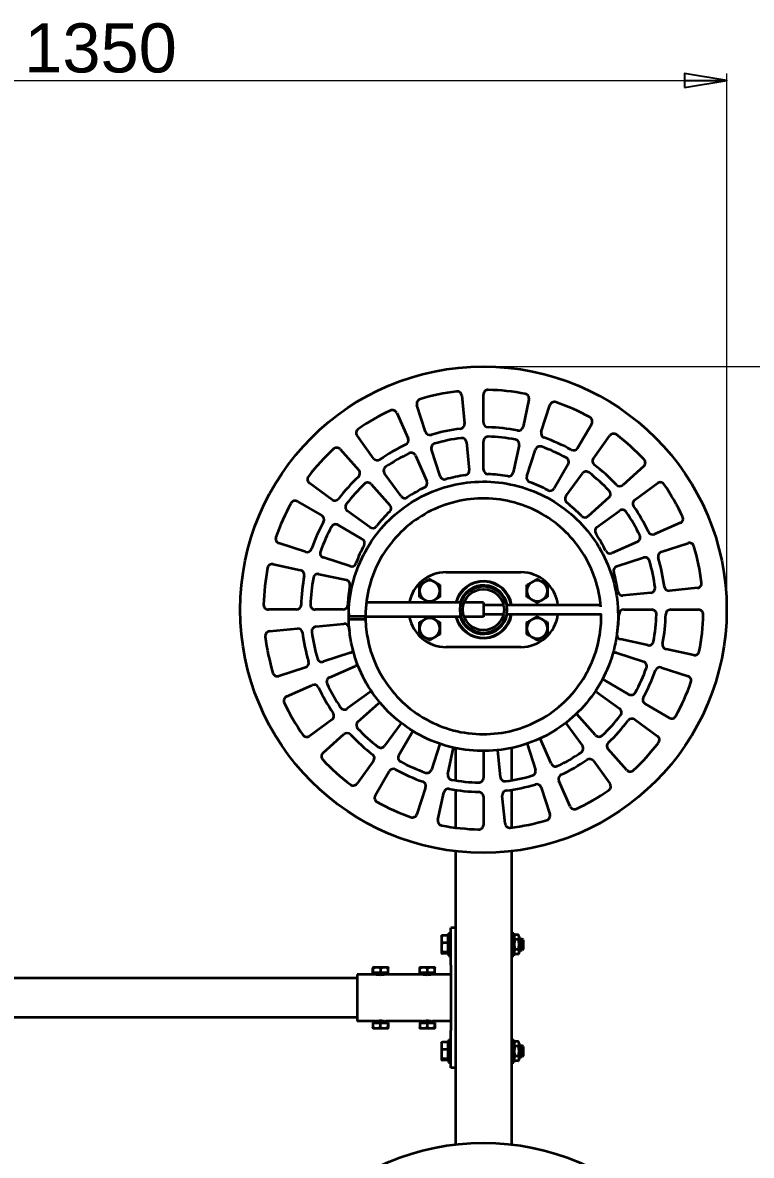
# Model space of a CAD drawing. Header units: millimetres. Extents: x 150 to 6235, y 143 to 4395.
# Drawn here: x 929 to 1708, y 1233 to 2444 of the extents above; entities that cross this region are included whole.
import ezdxf

# ---------------------------------------------------------------- set-up
doc = ezdxf.new("R2010")
doc.units = ezdxf.units.MM
doc.header["$LTSCALE"] = 15
doc.layers.add('AM_0', color=7, linetype='Continuous', lineweight=35)
doc.layers.add('AM_4', color=3, linetype='Continuous', lineweight=25, true_color=0x00ff00)
doc.layers.add('AM_5', color=3, linetype='Continuous', lineweight=25, true_color=0x00ff00)
doc.styles.add('WEC-3_5', font='arial.ttf')
doc.dimstyles.new('WEC_BEM', dxfattribs={"dimscale": 15, "dimtxt": 3.5, "dimasz": 3, "dimexe": 0.5, "dimexo": 0, "dimgap": 0.5, "dimtad": 1, "dimrnd": 1e-08, "dimtxsty": 'WEC-3_5', "dimblk": 'Filled-1', "dimcen": 0.09, "dimdle": 12, "dimclrd": 256, "dimclre": 256, "dimclrt": 7, "dimadec": 1, "dimazin": 2, "dimtfac": 0.571429, "dimtdec": 3, "dimtmove": 0, "dimatfit": 3, "dimldrblk": 'Filled-1', "dimfxl": 1, "dimtolj": 1, "dimlwd": 15, "dimlwe": 15, "dimarcsym": 0})

# ---------------------------------------------------------------- blocks, each defined once
blk = doc.blocks.new('Filled-1')
at = {"color": 0}
for p, q in [((0, 0), (-1, 0.167)), ((-1, 0.167), (-1, -0.167)), ((-1, 0), (0, 0)), ((-1, -0.167), (0, 0))]:
    blk.add_line(p, q, dxfattribs=at)
at = {"color": 0, "flags": 128}
blk.add_lwpolyline([(-1, -0.167), (0, 0), (-1, 0.167), (-1, -0.167)], dxfattribs=at)
at = {"color": 0}
blk.add_solid([(-1, -0.167), (0, 0), (-1, 0.167), (-1, -0.167)], dxfattribs=at)
blk = doc.blocks.new('*D22')
at = {"layer": 'AM_5', "linetype": 'Continuous', "lineweight": 15, "transparency": 16777216}
for p, q in [((331.6, 1816.6), (331.6, 2389.7)), ((1681.6, 1816.6), (1681.6, 2389.7)), ((376.6, 2382.2), (1636.6, 2382.2))]:
    blk.add_line(p, q, dxfattribs=at)
at = {"layer": 'Defpoints', "color": 0, "linetype": 'Continuous', "transparency": 16777216}
for p in [(1681.6, 2382.2), (331.6, 1816.6), (1681.6, 1816.6)]:
    blk.add_point(p, dxfattribs=at)
at = {"layer": 'AM_5', "linetype": 'Continuous', "lineweight": 15, "transparency": 16777216, "xscale": 45, "yscale": 45, "zscale": 45, "rotation": 180}
blk.add_blockref('Filled-1', (331.6, 2382.2), dxfattribs=at)
at = {"layer": 'AM_5', "linetype": 'Continuous', "lineweight": 15, "transparency": 16777216, "xscale": 45, "yscale": 45, "zscale": 45}
blk.add_blockref('Filled-1', (1681.6, 2382.2), dxfattribs=at)
at = {"layer": 'AM_5', "color": 7, "linetype": 'Continuous', "lineweight": 18, "transparency": 16777216, "insert": (930.7, 2443.4), "char_height": 52.5, "attachment_point": 1, "style": 'WEC-3_5'}
blk.add_mtext('\\A1;1350', dxfattribs=at)
blk = doc.blocks.new('*D23')
at = {"layer": 'AM_5', "linetype": 'Continuous', "lineweight": 15, "transparency": 16777216}
for p, q in [((1421.6, 2076.6), (2115.3, 2076.6)), ((2107.8, 2031.6), (2107.8, 771.6)), ((1421.6, 726.6), (2115.3, 726.6))]:
    blk.add_line(p, q, dxfattribs=at)
at = {"layer": 'Defpoints', "color": 0, "linetype": 'Continuous', "transparency": 16777216}
for p in [(1421.6, 2076.6), (1421.6, 726.6), (2107.8, 726.6)]:
    blk.add_point(p, dxfattribs=at)
at = {"layer": 'AM_5', "linetype": 'Continuous', "lineweight": 15, "transparency": 16777216, "xscale": 45, "yscale": 45, "zscale": 45}
for p, rotation in [((2107.8, 2076.6), 90), ((2107.8, 726.6), 270)]:
    blk.add_blockref('Filled-1', p, dxfattribs=dict(at, rotation=rotation))
at = {"layer": 'AM_5', "color": 7, "linetype": 'Continuous', "lineweight": 18, "transparency": 16777216, "insert": (2046.7, 1325.8), "char_height": 52.5, "attachment_point": 1, "rotation": 90, "style": 'WEC-3_5'}
blk.add_mtext('\\A1;1350', dxfattribs=at)

msp = doc.modelspace()

# ---------------------------------------------------------------- linework, layer by layer
at = {"layer": 'AM_0'}
for p, q in [((1421.565, 2016.559), (1421.565, 2046.567)), ((1359.781, 2006.774), (1350.508, 2035.313)), ((1398.383, 2045.396), (1401.408, 2015.541)), ((1470.212, 2041.363), (1463.864, 2012.034)), ((1483.35, 2006.774), (1492.623, 2035.313)), ((1328.822, 2027.035), (1340.925, 1999.576)), ((1537.28, 2015.33), (1522.179, 1989.399)), ((1304.045, 1978.375), (1286.407, 2002.652)), ((1539.086, 1978.375), (1556.724, 2002.652)), ((1268.34, 1988.077), (1288.336, 1965.702)), ((1375.239, 1959.201), (1365.964, 1987.746)), ((1403.425, 1995.636), (1406.451, 1965.775)), ((1421.565, 1966.538), (1421.565, 1996.552)), ((1459.631, 1992.48), (1453.282, 1963.145)), ((1467.892, 1959.201), (1477.167, 1987.746)), ((1348.995, 1981.268), (1361.1, 1953.804)), ((1333.447, 1937.907), (1315.805, 1962.189)), ((1512.111, 1972.11), (1497.008, 1946.173)), ((1509.684, 1937.907), (1527.326, 1962.189)), ((1593.021, 1969.847), (1570.646, 1949.851)), ((1259.813, 1934.142), (1235.536, 1951.78)), ((1301.668, 1950.784), (1321.668, 1928.405)), ((1583.318, 1934.142), (1607.595, 1951.78)), ((1222.857, 1932.337), (1248.789, 1917.236)), ((1555.728, 1936.519), (1533.349, 1916.519)), ((1300.28, 1904.741), (1275.999, 1922.382)), ((1542.851, 1904.741), (1567.132, 1922.382)), ((1266.078, 1907.168), (1292.014, 1892.064)), ((1631.979, 1909.365), (1604.52, 1897.262)), ((1586.212, 1889.192), (1558.748, 1877.087)), ((1231.414, 1878.406), (1202.874, 1887.679)), ((1611.717, 1878.406), (1640.257, 1887.679)), ((1196.825, 1865.269), (1226.154, 1858.92)), ((1278.986, 1862.949), (1250.441, 1872.223)), ((1564.145, 1862.949), (1592.69, 1872.223)), ((1245.708, 1854.688), (1275.042, 1848.338)), ((1381.565, 1856.622), (1461.565, 1856.622)), ((1600.579, 1834.762), (1570.718, 1831.736)), ((1650.34, 1839.804), (1620.484, 1836.779)), ((1221.628, 1816.622), (1191.62, 1816.622)), ((1271.649, 1816.622), (1241.635, 1816.622)), ((1397.789, 1824.346), (1296.386, 1824.346)), ((1421.565, 1824.346), (1400.966, 1824.346)), ((1421.565, 1824.346), (1421.565, 1821.622)), ((1421.565, 1821.622), (1421.565, 1811.622)), ((1421.565, 1821.622), (1442.99, 1821.622)), ((1446.06, 1821.622), (1546.925, 1821.622)), ((1571.482, 1816.622), (1601.496, 1816.622)), ((1621.503, 1816.622), (1651.511, 1816.622)), ((1277.54, 1812.507), (1277.509, 1812.507)), ((1277.509, 1812.507), (1277.509, 1809.507)), ((1277.509, 1809.507), (1295.509, 1809.507)), ((1277.509, 1809.507), (1295.509, 1809.507)), ((1277.509, 1806.507), (1277.509, 1809.507)), ((1277.509, 1806.507), (1295.509, 1806.507)), ((1295.509, 1806.507), (1295.509, 1809.507)), ((1397.789, 1808.897), (1295.511, 1808.897)), ((1421.565, 1808.897), (1400.966, 1808.897)), ((1421.565, 1811.622), (1421.565, 1808.897)), ((1421.565, 1811.622), (1442.99, 1811.622)), ((1446.06, 1811.622), (1547.659, 1811.622)), ((1192.791, 1793.439), (1222.647, 1796.464)), ((1242.552, 1798.481), (1272.413, 1801.507)), ((1597.423, 1778.556), (1568.089, 1784.906)), ((1278.986, 1770.295), (1250.441, 1761.02)), ((1461.565, 1776.622), (1381.565, 1776.622)), ((1564.145, 1770.295), (1592.69, 1761.02)), ((1646.306, 1767.975), (1616.977, 1774.323)), ((1256.919, 1744.051), (1284.383, 1756.156)), ((1231.414, 1754.838), (1202.874, 1745.565)), ((1611.717, 1754.838), (1640.257, 1745.565)), ((1211.152, 1723.879), (1238.611, 1735.982)), ((1577.053, 1726.076), (1551.117, 1741.18)), ((1300.28, 1728.503), (1275.999, 1710.861)), ((1542.851, 1728.503), (1567.132, 1710.861)), ((1287.403, 1696.724), (1309.782, 1716.724)), ((1620.274, 1700.907), (1594.342, 1716.008)), ((1259.813, 1699.101), (1235.536, 1681.463)), ((1333.447, 1695.337), (1315.805, 1671.055)), ((1509.684, 1695.337), (1527.326, 1671.055)), ((1541.463, 1682.459), (1521.463, 1704.839)), ((1583.318, 1699.101), (1607.595, 1681.463)), ((1250.11, 1663.397), (1272.485, 1683.393)), ((1331.02, 1661.134), (1346.015, 1686.884)), ((1374.976, 1673.233), (1365.964, 1645.498)), ((1468.144, 1673.268), (1477.167, 1645.498)), ((1494.136, 1651.975), (1482.249, 1678.944)), ((1383.5, 1640.764), (1389.629, 1669.081)), ((1391.565, 1668.655), (1391.565, 1634.07)), ((1421.565, 1665.507), (1421.565, 1636.691)), ((1439.706, 1637.608), (1436.796, 1666.321)), ((1451.565, 1668.679), (1451.565, 1634.07)), ((1574.791, 1645.166), (1554.795, 1667.541)), ((1304.045, 1654.869), (1286.407, 1630.592)), ((1539.086, 1654.869), (1556.724, 1630.592)), ((1305.851, 1617.913), (1320.952, 1643.845)), ((1359.781, 1626.47), (1350.508, 1597.93)), ((1391.565, 1623.943), (1391.565, 1583.545)), ((1451.565, 1623.943), (1451.565, 1583.545)), ((1483.35, 1626.47), (1492.623, 1597.93)), ((1514.309, 1606.209), (1502.206, 1633.668)), ((1372.919, 1591.881), (1379.267, 1621.21)), ((1421.565, 1616.684), (1421.565, 1586.676)), ((1444.748, 1587.848), (1441.723, 1617.703)), ((1391.565, 1558.358), (1391.565, 1244.885)), ((1451.565, 1558.358), (1451.565, 1244.885)), ((1376.565, 1467.622), (1376.63, 1467.733)), ((1376.565, 1467.622), (1376.565, 1464.283)), ((1383.465, 1468.322), (1377.369, 1468.322)), ((1383.465, 1468.322), (1383.465, 1460.243)), ((1383.465, 1466.937), (1384.065, 1466.937)), ((1384.065, 1470.622), (1384.065, 1446.622)), ((1384.065, 1470.622), (1386.565, 1470.622)), ((1386.565, 1436.622), (1386.565, 1476.622)), ((1391.565, 1476.622), (1386.565, 1476.622)), ((1451.565, 1470.622), (1454.065, 1470.622)), ((1454.065, 1470.622), (1454.065, 1446.622)), ((1454.065, 1466.922), (1455.273, 1469.014)), ((1458.857, 1469.014), (1455.273, 1469.014)), ((1460.065, 1466.922), (1458.857, 1469.014)), ((1460.065, 1450.322), (1460.065, 1466.922)), ((1376.565, 1464.283), (1376.565, 1455.393)), ((1376.565, 1455.393), (1376.565, 1449.732)), ((1383.465, 1460.243), (1377.369, 1460.243)), ((1383.465, 1460.243), (1383.465, 1450.543)), ((1458.857, 1463.818), (1455.273, 1463.818)), ((1458.857, 1453.426), (1455.273, 1453.426)), ((1460.065, 1464.622), (1462.992, 1464.622)), ((1462.992, 1452.622), (1462.992, 1464.622)), ((1464.065, 1463.548), (1462.992, 1464.622)), ((1464.065, 1453.695), (1462.992, 1452.622)), ((1464.065, 1463.548), (1464.065, 1453.695)), ((1376.565, 1449.732), (1376.565, 1449.622)), ((1376.565, 1449.622), (1376.63, 1449.51)), ((1383.465, 1450.543), (1377.369, 1450.543)), ((1383.465, 1448.921), (1377.369, 1448.921)), ((1383.465, 1450.543), (1383.465, 1448.921)), ((1383.465, 1450.307), (1384.065, 1450.307)), ((1384.065, 1446.622), (1386.565, 1446.622)), ((1451.565, 1446.622), (1454.065, 1446.622)), ((1454.065, 1450.322), (1455.273, 1448.229)), ((1458.857, 1448.229), (1455.273, 1448.229)), ((1460.065, 1450.322), (1458.857, 1448.229)), ((1460.065, 1452.622), (1462.992, 1452.622)), ((1303.411, 1428.222), (1303.411, 1433.307)), ((1303.565, 1434.022), (1303.561, 1434.019)), ((1303.57, 1434.022), (1303.565, 1434.022)), ((1307.807, 1434.022), (1303.57, 1434.022)), ((1303.73, 1428.222), (1303.73, 1433.307)), ((1315.802, 1434.022), (1307.807, 1434.022)), ((1311.884, 1428.222), (1311.884, 1433.307)), ((1319.565, 1434.022), (1315.802, 1434.022)), ((1319.565, 1434.022), (1319.57, 1434.019)), ((1319.72, 1428.222), (1319.72, 1433.307)), ((1353.411, 1428.222), (1353.411, 1433.307)), ((1353.565, 1434.022), (1353.561, 1434.019)), ((1353.57, 1434.022), (1353.565, 1434.022)), ((1357.807, 1434.022), (1353.57, 1434.022)), ((1353.73, 1428.222), (1353.73, 1433.307)), ((1365.802, 1434.022), (1357.807, 1434.022)), ((1361.884, 1428.222), (1361.884, 1433.307)), ((1369.565, 1434.022), (1365.802, 1434.022)), ((1369.565, 1434.022), (1369.57, 1434.019)), ((1369.72, 1428.222), (1369.72, 1433.307)), ((1386.565, 1436.622), (1386.565, 1366.622)), ((1286.565, 1422.622), (726.565, 1422.622)), ((1286.565, 1426.622), (1286.565, 1376.622)), ((1306.065, 1426.622), (1286.565, 1426.622)), ((1303.73, 1428.222), (1303.411, 1428.222)), ((1311.884, 1428.222), (1303.73, 1428.222)), ((1304.25, 1428.222), (1304.25, 1427.622)), ((1304.25, 1427.622), (1318.88, 1427.622)), ((1306.565, 1427.622), (1306.565, 1426.517)), ((1319.72, 1428.222), (1311.884, 1428.222)), ((1316.565, 1427.622), (1316.565, 1426.517)), ((1356.065, 1426.622), (1317.065, 1426.622)), ((1318.88, 1428.222), (1318.88, 1427.622)), ((1353.73, 1428.222), (1353.411, 1428.222)), ((1361.884, 1428.222), (1353.73, 1428.222)), ((1354.25, 1428.222), (1354.25, 1427.622)), ((1354.25, 1427.622), (1368.88, 1427.622)), ((1356.565, 1427.622), (1356.565, 1426.517)), ((1369.72, 1428.222), (1361.884, 1428.222)), ((1366.565, 1427.622), (1366.565, 1426.517)), ((1386.565, 1426.622), (1367.065, 1426.622)), ((1368.88, 1428.222), (1368.88, 1427.622)), ((1286.565, 1380.622), (726.565, 1380.622)), ((1306.065, 1376.622), (1286.565, 1376.622)), ((1303.411, 1375.022), (1311.247, 1375.022)), ((1303.411, 1375.022), (1303.411, 1369.936)), ((1303.565, 1369.222), (1303.561, 1369.224)), ((1303.565, 1369.222), (1307.329, 1369.222)), ((1318.88, 1375.622), (1304.25, 1375.622)), ((1304.25, 1375.022), (1304.25, 1375.622)), ((1306.565, 1375.622), (1306.565, 1376.727)), ((1307.329, 1369.222), (1315.324, 1369.222)), ((1311.247, 1375.022), (1319.401, 1375.022)), ((1311.247, 1375.022), (1311.247, 1369.936)), ((1315.324, 1369.222), (1319.561, 1369.222)), ((1316.565, 1375.622), (1316.565, 1376.727)), ((1356.065, 1376.622), (1317.065, 1376.622)), ((1318.88, 1375.022), (1318.88, 1375.622)), ((1319.401, 1375.022), (1319.72, 1375.022)), ((1319.401, 1375.022), (1319.401, 1369.936)), ((1319.561, 1369.222), (1319.565, 1369.222)), ((1319.565, 1369.222), (1319.57, 1369.224)), ((1319.72, 1375.022), (1319.72, 1369.936)), ((1353.411, 1375.022), (1361.247, 1375.022)), ((1353.411, 1375.022), (1353.411, 1369.936)), ((1353.565, 1369.222), (1353.561, 1369.224)), ((1353.565, 1369.222), (1357.329, 1369.222)), ((1368.88, 1375.622), (1354.25, 1375.622)), ((1354.25, 1375.022), (1354.25, 1375.622)), ((1356.565, 1375.622), (1356.565, 1376.727)), ((1357.329, 1369.222), (1365.324, 1369.222)), ((1361.247, 1375.022), (1369.401, 1375.022)), ((1361.247, 1375.022), (1361.247, 1369.936)), ((1365.324, 1369.222), (1369.561, 1369.222)), ((1366.565, 1375.622), (1366.565, 1376.727)), ((1386.565, 1376.622), (1367.065, 1376.622)), ((1368.88, 1375.022), (1368.88, 1375.622)), ((1369.401, 1375.022), (1369.72, 1375.022)), ((1369.401, 1375.022), (1369.401, 1369.936)), ((1369.561, 1369.222), (1369.565, 1369.222)), ((1369.565, 1369.222), (1369.57, 1369.224)), ((1369.72, 1375.022), (1369.72, 1369.936)), ((1384.065, 1356.622), (1384.065, 1332.622)), ((1384.065, 1356.622), (1386.565, 1356.622)), ((1386.565, 1326.622), (1386.565, 1366.622)), ((1451.565, 1356.622), (1454.065, 1356.622)), ((1454.065, 1356.622), (1454.065, 1332.622)), ((1376.565, 1353.622), (1376.63, 1353.733)), ((1376.565, 1353.622), (1376.565, 1350.283)), ((1376.565, 1350.283), (1376.565, 1341.393)), ((1383.465, 1354.322), (1377.369, 1354.322)), ((1383.465, 1346.243), (1377.369, 1346.243)), ((1383.465, 1354.322), (1383.465, 1346.243)), ((1383.465, 1352.937), (1384.065, 1352.937)), ((1383.465, 1346.243), (1383.465, 1336.543)), ((1454.065, 1352.922), (1455.273, 1355.014)), ((1458.857, 1355.014), (1455.273, 1355.014)), ((1458.857, 1349.818), (1455.273, 1349.818)), ((1460.065, 1352.922), (1458.857, 1355.014)), ((1460.065, 1336.322), (1460.065, 1352.922)), ((1460.065, 1350.622), (1462.992, 1350.622)), ((1462.992, 1338.622), (1462.992, 1350.622)), ((1464.065, 1349.548), (1462.992, 1350.622)), ((1464.065, 1349.548), (1464.065, 1339.695)), ((1376.565, 1341.393), (1376.565, 1335.732)), ((1376.565, 1335.732), (1376.565, 1335.622)), ((1376.565, 1335.622), (1376.63, 1335.51)), ((1383.465, 1336.543), (1377.369, 1336.543)), ((1383.465, 1334.921), (1377.369, 1334.921)), ((1383.465, 1336.543), (1383.465, 1334.921)), ((1383.465, 1336.307), (1384.065, 1336.307)), ((1384.065, 1332.622), (1386.565, 1332.622)), ((1451.565, 1332.622), (1454.065, 1332.622)), ((1454.065, 1336.322), (1455.273, 1334.229)), ((1458.857, 1339.426), (1455.273, 1339.426)), ((1458.857, 1334.229), (1455.273, 1334.229)), ((1460.065, 1336.322), (1458.857, 1334.229)), ((1460.065, 1338.622), (1462.992, 1338.622)), ((1464.065, 1339.695), (1462.992, 1338.622)), ((1391.565, 1326.622), (1386.565, 1326.622))]:
    msp.add_line(p, q, dxfattribs=at)
for centre, radius in [((1421.565, 1816.622), 260), ((1421.565, 1816.622), 25), ((1421.565, 1816.622), 22), ((1421.565, 986.622), 260)]:
    msp.add_circle(centre, radius, dxfattribs=at)
for centre, radius, start, end in [((1421.565, 1816.622), 235, 97.031955, 106.754341), ((1393.408, 2044.892), 5, 5.786297, 97.031955), ((1426.565, 2046.567), 5, 88.754341, 180), ((1421.565, 1816.622), 235, 79.031955, 88.754341), ((1465.326, 2042.42), 5, 347.786297, 79.031955), ((1355.264, 2036.858), 5, 106.754341, 198), ((1497.378, 2033.768), 5, 70.754341, 162), ((1421.565, 1816.622), 235, 61.031955, 70.754341), ((1421.565, 1816.622), 235, 115.031955, 124.754341), ((1324.247, 2025.018), 5, 23.786297, 115.031955), ((1396.434, 2015.036), 5, 277.21884, 5.786297), ((1426.565, 2016.559), 5, 180, 268.567456), ((1421.565, 1816.622), 195, 79.21884, 88.567456), ((1458.977, 2013.092), 5, 259.21884, 347.786297), ((1532.959, 2017.846), 5, 329.786297, 61.031955), ((1290.452, 2005.591), 5, 124.754341, 216), ((1336.35, 1997.559), 5, 295.21884, 23.786297), ((1364.537, 2008.319), 5, 198, 286.567456), ((1421.565, 1816.622), 195, 97.21884, 106.567456), ((1421.565, 1816.622), 185, 97.378051, 106.408246), ((1398.451, 1995.131), 5, 5.786297, 97.378051), ((1426.565, 1996.552), 5, 88.408246, 180), ((1421.565, 1816.622), 185, 79.378051, 88.408246), ((1454.744, 1993.537), 5, 347.786297, 79.378051), ((1488.105, 2005.229), 5, 162, 250.567456), ((1421.565, 1816.622), 195, 61.21884, 70.567456), ((1560.769, 1999.713), 5, 52.754341, 144), ((1421.565, 1816.622), 235, 43.031955, 52.754341), ((1421.565, 1816.622), 235, 133.031955, 142.754341), ((1264.612, 1984.746), 5, 41.786297, 133.031955), ((1421.565, 1816.622), 195, 115.21884, 124.567456), ((1370.719, 1989.291), 5, 106.408246, 198), ((1481.922, 1986.201), 5, 70.408246, 162), ((1421.565, 1816.622), 185, 61.378051, 70.408246), ((1517.859, 1991.915), 5, 241.21884, 329.786297), ((1308.09, 1981.314), 5, 216, 304.567456), ((1421.565, 1816.622), 185, 115.378051, 124.408246), ((1344.419, 1979.252), 5, 23.786297, 115.378051), ((1507.791, 1974.626), 5, 329.786297, 61.378051), ((1543.131, 1975.436), 5, 144, 232.567456), ((1589.689, 1973.575), 5, 311.786297, 43.031955), ((1284.608, 1962.37), 5, 313.21884, 41.786297), ((1319.85, 1965.128), 5, 124.408246, 216), ((1401.477, 1965.27), 5, 277.69651, 5.786297), ((1426.565, 1966.538), 5, 180, 268.089787), ((1448.395, 1964.203), 5, 259.69651, 347.786297), ((1531.371, 1959.25), 5, 52.408246, 144), ((1421.565, 1816.622), 185, 43.378051, 52.408246), ((1421.565, 1816.622), 195, 43.21884, 52.567456), ((1238.474, 1955.825), 5, 142.754341, 234), ((1421.565, 1816.622), 195, 133.21884, 142.567456), ((1421.565, 1816.622), 185, 133.378051, 142.408246), ((1297.94, 1947.453), 5, 41.786297, 133.378051), ((1356.525, 1951.787), 5, 295.69651, 23.786297), ((1379.994, 1960.746), 5, 198, 286.089787), ((1421.565, 1816.622), 145, 97.69651, 106.089787), ((1421.565, 1816.622), 145, 79.69651, 88.089787), ((1472.648, 1957.656), 5, 162, 250.089787), ((1421.565, 1816.622), 145, 61.69651, 70.089787), ((1567.314, 1953.579), 5, 223.21884, 311.786297), ((1610.534, 1947.735), 5, 34.754341, 126), ((1421.565, 1816.622), 235, 25.031955, 34.754341), ((1337.492, 1940.846), 5, 216, 304.089787), ((1421.565, 1816.622), 145, 115.69651, 124.089787), ((1492.687, 1948.689), 5, 241.69651, 329.786297), ((1513.729, 1934.968), 5, 144, 232.089787), ((1552.396, 1940.247), 5, 311.786297, 43.378051), ((1421.565, 1816.622), 235, 151.031955, 160.754341), ((1220.341, 1928.016), 5, 59.786297, 151.031955), ((1262.752, 1938.187), 5, 234, 322.567456), ((1278.938, 1926.427), 5, 142.408246, 234), ((1317.94, 1925.073), 5, 313.69651, 41.786297), ((1421.565, 1816.622), 145, 43.69651, 52.089787), ((1586.257, 1930.097), 5, 126, 214.567456), ((1421.565, 1816.622), 195, 25.21884, 34.567456), ((1246.272, 1912.915), 5, 331.21884, 59.786297), ((1421.565, 1816.622), 145, 133.69651, 142.089787), ((1530.017, 1920.248), 5, 223.69651, 311.786297), ((1570.071, 1918.337), 5, 34.408246, 126), ((1421.565, 1816.622), 185, 25.378051, 34.408246), ((1629.962, 1913.94), 5, 293.786297, 25.031955), ((1421.565, 1816.622), 195, 151.21884, 160.567456), ((1421.565, 1816.622), 185, 151.378051, 160.408246), ((1263.562, 1902.847), 5, 59.786297, 151.378051), ((1303.219, 1908.786), 5, 234, 322.089787), ((1545.79, 1900.695), 5, 126, 214.089787), ((1204.419, 1892.434), 5, 160.754341, 252), ((1289.498, 1887.743), 5, 331.69651, 59.786297), ((1421.565, 1816.622), 145, 25.69651, 34.089787), ((1584.195, 1893.768), 5, 293.786297, 25.378051), ((1602.503, 1901.837), 5, 205.21884, 293.786297), ((1232.959, 1883.161), 5, 252, 340.567456), ((1251.986, 1876.979), 5, 160.408246, 252), ((1421.565, 1816.622), 145, 151.69651, 160.089787), ((1556.731, 1881.662), 5, 205.69651, 293.786297), ((1613.262, 1873.651), 5, 108, 196.567456), ((1641.802, 1882.924), 5, 16.754341, 108), ((1421.565, 1816.622), 235, 7.031955, 16.754341), ((1195.767, 1860.382), 5, 77.786297, 169.031955), ((1280.531, 1867.704), 5, 252, 340.089787), ((1594.235, 1867.468), 5, 16.408246, 108), ((1421.565, 1816.622), 185, 7.378051, 16.408246), ((1421.565, 1816.622), 195, 7.21884, 16.567456), ((1421.565, 1816.622), 235, 169.031955, 178.754341), ((1225.096, 1854.033), 5, 349.21884, 77.786297), ((1421.565, 1816.622), 195, 169.21884, 178.567456), ((1244.65, 1849.801), 5, 77.786297, 169.378051), ((1381.565, 1816.622), 40, 90, 168.865158), ((1461.565, 1816.622), 40, 7.180756, 90), ((1565.69, 1858.193), 5, 108, 196.089787), ((1421.565, 1816.622), 145, 7.69651, 16.089787), ((1421.565, 1816.622), 185, 169.378051, 178.408246), ((1273.984, 1843.451), 5, 349.69651, 77.786297), ((1421.565, 1816.622), 145, 169.69651, 178.089787), ((1364.065, 1836.622), 11, 120, 180), ((1364.065, 1836.622), 11, 60, 120), ((1364.065, 1836.622), 11, 0, 60), ((1421.565, 1816.622), 30.5, 9.435339, 165.32888), ((1421.565, 1816.622), 30, 9.594068, 165.078729), ((1421.565, 1816.622), 26, 11.087489, 162.716157), ((1479.065, 1836.622), 11, 120, 180), ((1479.065, 1836.622), 11, 60, 120), ((1479.065, 1836.622), 11, 0, 60), ((1619.98, 1841.754), 5, 187.21884, 275.786297), ((1649.835, 1844.779), 5, 275.786297, 7.031955), ((1364.065, 1836.622), 11, 180, 240), ((1364.065, 1836.622), 11, 300, 0), ((1479.065, 1836.622), 11, 180, 240), ((1479.065, 1836.622), 11, 300, 0), ((1570.214, 1836.711), 5, 187.69651, 275.786297), ((1600.075, 1839.737), 5, 275.786297, 7.378051), ((1191.62, 1821.622), 5, 178.754341, 270), ((1221.628, 1821.622), 5, 270, 358.567456), ((1241.635, 1821.622), 5, 178.408246, 270), ((1271.649, 1821.622), 5, 270, 358.089787), ((1364.065, 1836.622), 11, 240, 300), ((1479.065, 1836.622), 11, 240, 300), ((1571.482, 1811.622), 5, 90, 178.089787), ((1601.496, 1811.622), 5, 358.408246, 90), ((1621.503, 1811.622), 5, 90, 178.567456), ((1651.511, 1811.622), 5, 358.754341, 90), ((1381.565, 1816.622), 40, 191.134842, 270), ((1364.065, 1796.622), 11, 120, 180), ((1364.065, 1796.622), 11, 60, 120), ((1364.065, 1796.622), 11, 0, 60), ((1421.565, 1816.622), 30.5, 194.67112, 350.564661), ((1421.565, 1816.622), 30, 194.921271, 350.405932), ((1421.565, 1816.622), 26, 197.283843, 348.912511), ((1461.565, 1816.622), 40, 270, 352.819244), ((1479.065, 1796.622), 11, 120, 180), ((1479.065, 1796.622), 11, 60, 120), ((1479.065, 1796.622), 11, 0, 60), ((1421.565, 1816.622), 145, 350.072398, 358.089787), ((1421.565, 1816.622), 185, 349.378051, 358.408246), ((1421.565, 1816.622), 195, 349.21884, 358.567456), ((1421.565, 1816.622), 235, 349.031955, 358.754341), ((1193.296, 1788.464), 5, 95.786297, 187.031955), ((1223.151, 1791.49), 5, 7.21884, 95.786297), ((1243.056, 1793.507), 5, 95.786297, 187.378051), ((1421.565, 1816.622), 185, 187.378051, 196.408246), ((1272.917, 1796.533), 5, 7.69651, 95.786297), ((1421.565, 1816.622), 145, 187.69651, 189.02087), ((1364.065, 1796.622), 11, 180, 240), ((1364.065, 1796.622), 11, 300, 0), ((1479.065, 1796.622), 11, 180, 240), ((1479.065, 1796.622), 11, 300, 0), ((1421.565, 1816.622), 235, 187.031955, 196.754341), ((1421.565, 1816.622), 195, 187.21884, 196.567456), ((1364.065, 1796.622), 11, 240, 300), ((1479.065, 1796.622), 11, 240, 300), ((1569.147, 1789.792), 5, 180.530616, 257.786297), ((1598.481, 1783.443), 5, 257.786297, 349.378051), ((1618.035, 1779.21), 5, 169.21884, 257.786297), ((1277.441, 1775.05), 5, 288, 339.715621), ((1562.6, 1765.54), 5, 72, 122.485739), ((1647.364, 1772.862), 5, 257.786297, 349.031955), ((1229.869, 1759.593), 5, 288, 16.567456), ((1248.896, 1765.775), 5, 196.408246, 288), ((1286.4, 1751.581), 5, 75.507319, 113.786297), ((1591.145, 1756.265), 5, 340.408246, 72), ((1201.329, 1750.32), 5, 196.754341, 288), ((1258.936, 1739.476), 5, 113.786297, 205.378051), ((1421.565, 1816.622), 185, 331.378051, 340.408246), ((1421.565, 1816.622), 195, 331.21884, 340.567456), ((1610.172, 1750.082), 5, 72, 160.567456), ((1638.712, 1740.809), 5, 340.754341, 72), ((1240.628, 1731.406), 5, 25.21884, 113.786297), ((1421.565, 1816.622), 195, 205.21884, 214.567456), ((1421.565, 1816.622), 185, 205.378051, 214.408246), ((1553.633, 1745.5), 5, 209.131169, 239.786297), ((1421.565, 1816.622), 235, 331.031955, 340.754341), ((1213.169, 1719.303), 5, 113.786297, 205.031955), ((1297.341, 1732.548), 5, 306, 327.310588), ((1539.912, 1724.458), 5, 54, 76.117264), ((1579.569, 1730.397), 5, 239.786297, 331.378051), ((1596.858, 1720.329), 5, 151.21884, 239.786297), ((1421.565, 1816.622), 235, 205.031955, 214.754341), ((1273.06, 1714.906), 5, 214.408246, 306), ((1313.114, 1712.996), 5, 117.606508, 131.786297), ((1564.193, 1706.816), 5, 322.408246, 54), ((1256.874, 1703.147), 5, 306, 34.567456), ((1290.735, 1692.996), 5, 131.786297, 223.378051), ((1329.402, 1698.276), 5, 324, 326.147945), ((1505.639, 1692.398), 5, 36, 38.934046), ((1525.191, 1708.17), 5, 213.383609, 221.786297), ((1421.565, 1816.622), 185, 313.378051, 322.408246), ((1421.565, 1816.622), 195, 313.21884, 322.567456), ((1580.379, 1695.056), 5, 54, 142.567456), ((1622.79, 1705.228), 5, 239.786297, 331.031955), ((1275.817, 1679.664), 5, 43.21884, 131.786297), ((1421.565, 1816.622), 185, 223.378051, 232.408246), ((1232.597, 1685.508), 5, 214.754341, 306), ((1421.565, 1816.622), 195, 223.21884, 232.567456), ((1545.191, 1685.791), 5, 221.786297, 313.378051), ((1558.523, 1670.873), 5, 133.21884, 221.786297), ((1421.565, 1816.622), 235, 313.031955, 322.754341), ((1604.656, 1677.418), 5, 322.754341, 54), ((1253.442, 1659.668), 5, 131.786297, 223.031955), ((1300, 1657.808), 5, 324, 52.567456), ((1311.76, 1673.994), 5, 232.408246, 324), ((1335.34, 1658.618), 5, 149.786297, 241.378051), ((1421.565, 1816.622), 185, 295.378051, 304.408246), ((1523.281, 1668.116), 5, 304.408246, 36), ((1421.565, 1816.622), 235, 223.031955, 232.754341), ((1421.565, 1816.622), 185, 241.378051, 250.408246), ((1498.712, 1653.992), 5, 203.786297, 295.378051), ((1421.565, 1816.622), 195, 295.21884, 304.567456), ((1535.041, 1651.93), 5, 36, 124.567456), ((1325.272, 1641.329), 5, 61.21884, 149.786297), ((1421.565, 1816.622), 195, 241.21884, 250.567456), ((1361.209, 1647.043), 5, 250.408246, 342), ((1388.386, 1639.706), 5, 167.786297, 259.378051), ((1421.565, 1816.622), 185, 259.378051, 268.408246), ((1416.565, 1636.691), 5, 268.408246, 0), ((1444.68, 1638.112), 5, 185.786297, 277.378051), ((1421.565, 1816.622), 185, 277.378051, 286.408246), ((1472.412, 1643.953), 5, 286.408246, 18), ((1506.781, 1635.684), 5, 115.21884, 203.786297), ((1578.519, 1648.498), 5, 221.786297, 313.031955), ((1282.362, 1633.531), 5, 232.754341, 324), ((1355.026, 1628.015), 5, 342, 70.567456), ((1384.154, 1620.152), 5, 79.21884, 167.786297), ((1421.565, 1816.622), 195, 259.21884, 268.567456), ((1446.697, 1618.207), 5, 97.21884, 185.786297), ((1421.565, 1816.622), 195, 277.21884, 286.567456), ((1478.594, 1624.925), 5, 18, 106.567456), ((1421.565, 1816.622), 235, 295.031955, 304.754341), ((1552.679, 1627.653), 5, 304.754341, 36), ((1310.171, 1615.397), 5, 149.786297, 241.031955), ((1421.565, 1816.622), 235, 241.031955, 250.754341), ((1416.565, 1616.684), 5, 0, 88.567456), ((1518.884, 1608.225), 5, 203.786297, 295.031955), ((1345.753, 1599.476), 5, 250.754341, 342), ((1377.805, 1590.823), 5, 167.786297, 259.031955), ((1416.565, 1586.676), 5, 268.754341, 0), ((1449.723, 1588.352), 5, 185.786297, 277.031955), ((1421.565, 1816.622), 235, 277.031955, 286.754341), ((1487.867, 1596.385), 5, 286.754341, 18), ((1421.565, 1816.622), 235, 259.031955, 268.754341)]:
    msp.add_arc(centre, radius, start, end, dxfattribs=at)
for points, knots in [([(1277.509, 1809.507), (1277.509, 1820.879), (1278.875, 1832.327), (1284.212, 1854.381), (1288.207, 1865.137), (1298.536, 1885.281), (1304.938, 1894.803), (1319.697, 1911.969), (1328.151, 1919.727), (1346.519, 1932.96), (1356.554, 1938.523), (1377.51, 1947.087), (1388.569, 1950.146), (1410.948, 1953.565), (1422.416, 1953.949), (1444.973, 1952.033), (1456.212, 1949.721), (1477.693, 1942.577), (1488.078, 1937.697), (1507.29, 1925.722), (1516.243, 1918.547), (1532.117, 1902.406), (1539.141, 1893.333), (1550.794, 1873.924), (1555.499, 1863.459), (1562.283, 1841.861), (1564.407, 1830.585), (1565.945, 1807.999), (1565.37, 1796.54), (1561.577, 1774.221), (1558.334, 1763.215), (1549.421, 1742.405), (1543.691, 1732.464), (1530.153, 1714.32), (1522.255, 1705.997), (1504.845, 1691.527), (1495.217, 1685.285), (1474.903, 1675.294), (1464.081, 1671.479), (1441.992, 1666.523), (1430.578, 1665.348), (1407.943, 1665.702), (1396.571, 1667.232), (1374.648, 1672.876), (1363.95, 1677.027), (1343.958, 1687.647), (1334.53, 1694.187), (1317.58, 1709.194), (1309.946, 1717.759), (1296.981, 1736.317), (1291.564, 1746.433), (1283.305, 1767.511), (1280.408, 1778.613), (1278.099, 1795.342), (1277.66, 1800.921), (1277.544, 1806.507)], [0, 0, 0, 0, 3.47353563, 3.47353563, 6.93078056, 6.93078056, 10.38817843, 10.38817843, 13.84557487, 13.84557487, 17.30297133, 17.30297133, 20.76036779, 20.76036779, 24.21776424, 24.21776424, 27.6751607, 27.6751607, 31.13255716, 31.13255716, 34.58995361, 34.58995361, 38.04735007, 38.04735007, 41.50474653, 41.50474653, 44.96214298, 44.96214298, 48.41953944, 48.41953944, 51.8769359, 51.8769359, 55.33433235, 55.33433235, 58.79172881, 58.79172881, 62.24912527, 62.24912527, 65.70652172, 65.70652172, 69.16391818, 69.16391818, 72.62131463, 72.62131463, 76.07871109, 76.07871109, 79.53610755, 79.53610755, 82.993504, 82.993504, 86.45090046, 86.45090046, 89.90829692, 89.90829692, 91.60921926, 91.60921926, 91.60921926, 91.60921926]), ([(1547.112, 1819.505), (1546.302, 1829.679), (1544.233, 1839.821), (1537.635, 1859.536), (1532.965, 1869.222), (1521.436, 1886.985), (1514.491, 1895.196), (1498.886, 1909.512), (1490.109, 1915.725), (1471.42, 1925.684), (1461.369, 1929.505), (1440.783, 1934.474), (1430.095, 1935.66), (1408.921, 1935.323), (1398.276, 1933.799), (1377.859, 1928.178), (1367.933, 1924.04), (1349.57, 1913.492), (1340.995, 1907.004), (1325.853, 1892.199), (1319.172, 1883.772), (1308.213, 1865.652), (1303.853, 1855.822), (1297.773, 1835.537), (1296.009, 1824.929), (1295.54, 1812.735), (1295.509, 1811.121), (1295.509, 1809.507)], [445.61402408, 445.61402408, 445.61402408, 445.61402408, 448.74664576, 448.74664576, 451.99830893, 451.99830893, 455.2499721, 455.2499721, 458.50163527, 458.50163527, 461.75329844, 461.75329844, 465.00496161, 465.00496161, 468.25662478, 468.25662478, 471.50828795, 471.50828795, 474.75995112, 474.75995112, 478.01161429, 478.01161429, 481.26327746, 481.26327746, 484.51494063, 484.51494063, 485.01056943, 485.01056943, 485.01056943, 485.01056943]), ([(1295.512, 1809.507), (1295.512, 1801.995), (1296.186, 1794.465), (1299.402, 1776.676), (1302.633, 1766.42), (1311.491, 1747.184), (1317.184, 1738.062), (1330.571, 1721.653), (1338.365, 1714.244), (1355.43, 1701.704), (1364.829, 1696.479), (1384.487, 1688.605), (1394.894, 1685.896), (1415.897, 1683.188), (1426.65, 1683.168), (1447.663, 1685.798), (1458.08, 1688.467), (1477.768, 1696.268), (1487.186, 1701.458), (1504.298, 1713.934), (1512.119, 1721.314), (1525.567, 1737.673), (1531.294, 1746.775), (1540.224, 1765.977), (1543.493, 1776.221), (1546.931, 1794.843), (1547.63, 1803.254), (1547.49, 1811.622)], [404.17515223, 404.17515223, 404.17515223, 404.17515223, 406.47502455, 406.47502455, 409.72668772, 409.72668772, 412.97835089, 412.97835089, 416.23001406, 416.23001406, 419.48167723, 419.48167723, 422.7333404, 422.7333404, 425.98500357, 425.98500357, 429.23666674, 429.23666674, 432.48832991, 432.48832991, 435.73999308, 435.73999308, 438.99165625, 438.99165625, 442.24331942, 442.24331942, 444.80698844, 444.80698844, 444.80698844, 444.80698844]), ([(1311.565, 1426.009), (1310.872, 1426.009), (1310.135, 1426.042), (1308.78, 1426.158), (1308.163, 1426.241), (1307.189, 1426.394), (1306.766, 1426.475), (1306.204, 1426.59), (1306.065, 1426.622), (1306.065, 1426.622)], [0, 0, 0, 0, 0.207920052, 0.207920052, 0.415840105, 0.415840105, 0.623742961, 0.623742961, 0.831645817, 0.831645817, 0.831645817, 0.831645817]), ([(1317.065, 1426.622), (1317.065, 1426.622), (1316.927, 1426.59), (1316.365, 1426.475), (1315.942, 1426.394), (1314.968, 1426.241), (1314.351, 1426.158), (1312.996, 1426.042), (1312.259, 1426.009), (1311.565, 1426.009)], [2.49493745, 2.49493745, 2.49493745, 2.49493745, 2.702840306, 2.702840306, 2.910743162, 2.910743162, 3.118663215, 3.118663215, 3.326583267, 3.326583267, 3.326583267, 3.326583267]), ([(1361.565, 1426.009), (1360.872, 1426.009), (1360.135, 1426.042), (1358.78, 1426.158), (1358.163, 1426.241), (1357.189, 1426.394), (1356.766, 1426.475), (1356.204, 1426.59), (1356.065, 1426.622), (1356.065, 1426.622)], [0, 0, 0, 0, 0.207920052, 0.207920052, 0.415840105, 0.415840105, 0.623742961, 0.623742961, 0.831645817, 0.831645817, 0.831645817, 0.831645817]), ([(1367.065, 1426.622), (1367.065, 1426.622), (1366.927, 1426.59), (1366.365, 1426.475), (1365.942, 1426.394), (1364.968, 1426.241), (1364.351, 1426.158), (1362.996, 1426.042), (1362.259, 1426.009), (1361.565, 1426.009)], [2.49493745, 2.49493745, 2.49493745, 2.49493745, 2.702840306, 2.702840306, 2.910743162, 2.910743162, 3.118663215, 3.118663215, 3.326583267, 3.326583267, 3.326583267, 3.326583267]), ([(1306.065, 1376.622), (1306.065, 1376.622), (1306.204, 1376.653), (1306.766, 1376.768), (1307.189, 1376.849), (1308.163, 1377.003), (1308.78, 1377.085), (1310.135, 1377.202), (1310.872, 1377.234), (1311.565, 1377.234)], [2.49493745, 2.49493745, 2.49493745, 2.49493745, 2.702840306, 2.702840306, 2.910743162, 2.910743162, 3.118663215, 3.118663215, 3.326583267, 3.326583267, 3.326583267, 3.326583267]), ([(1311.565, 1377.234), (1312.259, 1377.234), (1312.996, 1377.202), (1314.351, 1377.085), (1314.968, 1377.003), (1315.942, 1376.849), (1316.365, 1376.768), (1316.927, 1376.653), (1317.065, 1376.622), (1317.065, 1376.622)], [0, 0, 0, 0, 0.207920052, 0.207920052, 0.415840105, 0.415840105, 0.623742961, 0.623742961, 0.831645817, 0.831645817, 0.831645817, 0.831645817]), ([(1356.065, 1376.622), (1356.065, 1376.622), (1356.204, 1376.653), (1356.766, 1376.768), (1357.189, 1376.849), (1358.163, 1377.003), (1358.78, 1377.085), (1360.135, 1377.202), (1360.872, 1377.234), (1361.565, 1377.234)], [2.49493745, 2.49493745, 2.49493745, 2.49493745, 2.702840306, 2.702840306, 2.910743162, 2.910743162, 3.118663215, 3.118663215, 3.326583267, 3.326583267, 3.326583267, 3.326583267]), ([(1361.565, 1377.234), (1362.259, 1377.234), (1362.996, 1377.202), (1364.351, 1377.085), (1364.968, 1377.003), (1365.942, 1376.849), (1366.365, 1376.768), (1366.927, 1376.653), (1367.065, 1376.622), (1367.065, 1376.622)], [0, 0, 0, 0, 0.207920052, 0.207920052, 0.415840105, 0.415840105, 0.623742961, 0.623742961, 0.831645817, 0.831645817, 0.831645817, 0.831645817])]:
    msp.add_open_spline(points, degree=3, knots=knots, dxfattribs=at)
for points, weights in [([(1353.065, 1842.973), (1356.013, 1844.674), (1358.565, 1846.148)], [1, 1.0379548493, 1]), ([(1353.065, 1836.622), (1353.065, 1839.569), (1353.065, 1842.973)], [1, 1.0379548493, 1]), ([(1358.565, 1846.148), (1361.118, 1847.622), (1364.065, 1849.323)], [1, 1.0379548493, 1]), ([(1364.065, 1849.323), (1367.013, 1847.622), (1369.565, 1846.148)], [1, 1.0379548493, 1]), ([(1369.565, 1846.148), (1372.118, 1844.674), (1375.065, 1842.973)], [1, 1.0379548493, 1]), ([(1375.065, 1842.973), (1375.065, 1839.569), (1375.065, 1836.622)], [1, 1.0379548493, 1]), ([(1468.065, 1842.973), (1471.013, 1844.674), (1473.565, 1846.148)], [1, 1.0379548493, 1]), ([(1468.065, 1836.622), (1468.065, 1839.569), (1468.065, 1842.973)], [1, 1.0379548493, 1]), ([(1473.565, 1846.148), (1476.118, 1847.622), (1479.065, 1849.323)], [1, 1.0379548493, 1]), ([(1479.065, 1849.323), (1482.013, 1847.622), (1484.565, 1846.148)], [1, 1.0379548493, 1]), ([(1484.565, 1846.148), (1487.118, 1844.674), (1490.065, 1842.973)], [1, 1.0379548493, 1]), ([(1490.065, 1842.973), (1490.065, 1839.569), (1490.065, 1836.622)], [1, 1.0379548493, 1]), ([(1353.065, 1830.271), (1353.065, 1833.674), (1353.065, 1836.622)], [1, 1.0379548493, 1]), ([(1358.565, 1827.095), (1356.013, 1828.569), (1353.065, 1830.271)], [1, 1.0379548493, 1]), ([(1375.065, 1830.271), (1372.118, 1828.569), (1369.565, 1827.095)], [1, 1.0379548493, 1]), ([(1375.065, 1836.622), (1375.065, 1833.674), (1375.065, 1830.271)], [1, 1.0379548493, 1]), ([(1468.065, 1830.271), (1468.065, 1833.674), (1468.065, 1836.622)], [1, 1.0379548493, 1]), ([(1473.565, 1827.095), (1471.013, 1828.569), (1468.065, 1830.271)], [1, 1.0379548493, 1]), ([(1490.065, 1830.271), (1487.118, 1828.569), (1484.565, 1827.095)], [1, 1.0379548493, 1]), ([(1490.065, 1836.622), (1490.065, 1833.674), (1490.065, 1830.271)], [1, 1.0379548493, 1]), ([(1363.327, 1824.346), (1360.814, 1825.798), (1358.565, 1827.095)], [1.00820249576, 1.03327708902, 1]), ([(1369.565, 1827.095), (1367.317, 1825.798), (1364.804, 1824.346)], [1, 1.03327708902, 1.00820249576]), ([(1479.065, 1823.92), (1476.118, 1825.622), (1473.565, 1827.095)], [1, 1.0379548493, 1]), ([(1484.565, 1827.095), (1482.013, 1825.622), (1479.065, 1823.92)], [1, 1.0379548493, 1]), ([(1353.065, 1802.973), (1356.013, 1804.674), (1358.565, 1806.148)], [1, 1.0379548493, 1]), ([(1358.565, 1806.148), (1360.814, 1807.446), (1363.327, 1808.897)], [1, 1.03327708902, 1.00820249576]), ([(1364.804, 1808.897), (1367.317, 1807.446), (1369.565, 1806.148)], [1.00820249576, 1.03327708902, 1]), ([(1369.565, 1806.148), (1372.118, 1804.674), (1375.065, 1802.973)], [1, 1.0379548493, 1]), ([(1468.065, 1802.973), (1471.013, 1804.674), (1473.565, 1806.148)], [1, 1.0379548493, 1]), ([(1473.565, 1806.148), (1476.118, 1807.622), (1479.065, 1809.323)], [1, 1.0379548493, 1]), ([(1479.065, 1809.323), (1482.013, 1807.622), (1484.565, 1806.148)], [1, 1.0379548493, 1]), ([(1484.565, 1806.148), (1487.118, 1804.674), (1490.065, 1802.973)], [1, 1.0379548493, 1]), ([(1353.065, 1796.622), (1353.065, 1799.569), (1353.065, 1802.973)], [1, 1.0379548493, 1]), ([(1353.065, 1790.271), (1353.065, 1793.674), (1353.065, 1796.622)], [1, 1.0379548493, 1]), ([(1375.065, 1802.973), (1375.065, 1799.569), (1375.065, 1796.622)], [1, 1.0379548493, 1]), ([(1375.065, 1796.622), (1375.065, 1793.674), (1375.065, 1790.271)], [1, 1.0379548493, 1]), ([(1468.065, 1796.622), (1468.065, 1799.569), (1468.065, 1802.973)], [1, 1.0379548493, 1]), ([(1468.065, 1790.271), (1468.065, 1793.674), (1468.065, 1796.622)], [1, 1.0379548493, 1]), ([(1490.065, 1802.973), (1490.065, 1799.569), (1490.065, 1796.622)], [1, 1.0379548493, 1]), ([(1490.065, 1796.622), (1490.065, 1793.674), (1490.065, 1790.271)], [1, 1.0379548493, 1]), ([(1358.565, 1787.095), (1356.013, 1788.569), (1353.065, 1790.271)], [1, 1.0379548493, 1]), ([(1364.065, 1783.92), (1361.118, 1785.622), (1358.565, 1787.095)], [1, 1.0379548493, 1]), ([(1369.565, 1787.095), (1367.013, 1785.622), (1364.065, 1783.92)], [1, 1.0379548493, 1]), ([(1375.065, 1790.271), (1372.118, 1788.569), (1369.565, 1787.095)], [1, 1.0379548493, 1]), ([(1473.565, 1787.095), (1471.013, 1788.569), (1468.065, 1790.271)], [1, 1.0379548493, 1]), ([(1479.065, 1783.92), (1476.118, 1785.622), (1473.565, 1787.095)], [1, 1.0379548493, 1]), ([(1484.565, 1787.095), (1482.013, 1785.622), (1479.065, 1783.92)], [1, 1.0379548493, 1]), ([(1490.065, 1790.271), (1487.118, 1788.569), (1484.565, 1787.095)], [1, 1.0379548493, 1]), ([(1377.369, 1468.322), (1376.565, 1466.157), (1376.565, 1464.283)], [1, 1.0379548493, 1]), ([(1376.63, 1467.733), (1376.789, 1468.008), (1377.369, 1468.322)], [1.01547639211, 1.02712853386, 1]), ([(1455.273, 1469.014), (1453.773, 1466.416), (1455.273, 1463.818)], [1, 1.15470053838, 1]), ([(1458.857, 1463.818), (1460.357, 1466.416), (1458.857, 1469.014)], [1, 1.15470053838, 1]), ([(1376.565, 1464.283), (1376.565, 1462.408), (1377.369, 1460.243)], [1, 1.0379548493, 1]), ([(1377.369, 1460.243), (1376.565, 1457.644), (1376.565, 1455.393)], [1, 1.0379548493, 1]), ([(1376.565, 1455.393), (1376.565, 1453.142), (1377.369, 1450.543)], [1, 1.0379548493, 1]), ([(1455.273, 1463.818), (1453.773, 1458.622), (1455.273, 1453.426)], [1, 1.15470053838, 1]), ([(1455.273, 1453.426), (1453.773, 1450.828), (1455.273, 1448.229)], [1, 1.15470053838, 1]), ([(1458.857, 1453.426), (1460.357, 1458.622), (1458.857, 1463.818)], [1, 1.15470053838, 1]), ([(1458.857, 1448.229), (1460.357, 1450.828), (1458.857, 1453.426)], [1, 1.15470053838, 1]), ([(1377.369, 1450.543), (1376.565, 1450.108), (1376.565, 1449.732)], [1, 1.0379548493, 1]), ([(1376.565, 1449.732), (1376.565, 1449.356), (1377.369, 1448.921)], [1, 1.0379548493, 1]), ([(1303.57, 1434.022), (1303.496, 1434.022), (1303.411, 1433.307)], [1, 1.0379548493, 1]), ([(1303.73, 1433.307), (1303.644, 1434.022), (1303.57, 1434.022)], [1, 1.0379548493, 1]), ([(1307.807, 1434.022), (1305.915, 1434.022), (1303.73, 1433.307)], [1, 1.0379548493, 1]), ([(1311.884, 1433.307), (1309.699, 1434.022), (1307.807, 1434.022)], [1, 1.0379548493, 1]), ([(1315.802, 1434.022), (1313.984, 1434.022), (1311.884, 1433.307)], [1, 1.0379548493, 1]), ([(1319.72, 1433.307), (1317.62, 1434.022), (1315.802, 1434.022)], [1, 1.0379548493, 1]), ([(1319.57, 1434.019), (1319.64, 1433.979), (1319.72, 1433.307)], [1.00442808621, 1.03559395178, 1]), ([(1353.57, 1434.022), (1353.496, 1434.022), (1353.411, 1433.307)], [1, 1.0379548493, 1]), ([(1353.73, 1433.307), (1353.644, 1434.022), (1353.57, 1434.022)], [1, 1.0379548493, 1]), ([(1357.807, 1434.022), (1355.915, 1434.022), (1353.73, 1433.307)], [1, 1.0379548493, 1]), ([(1361.884, 1433.307), (1359.699, 1434.022), (1357.807, 1434.022)], [1, 1.0379548493, 1]), ([(1365.802, 1434.022), (1363.984, 1434.022), (1361.884, 1433.307)], [1, 1.0379548493, 1]), ([(1369.72, 1433.307), (1367.62, 1434.022), (1365.802, 1434.022)], [1, 1.0379548493, 1]), ([(1369.57, 1434.019), (1369.64, 1433.979), (1369.72, 1433.307)], [1.00442808621, 1.03559395178, 1]), ([(1303.411, 1369.936), (1305.51, 1369.222), (1307.329, 1369.222)], [1, 1.0379548493, 1]), ([(1303.561, 1369.224), (1303.491, 1369.265), (1303.411, 1369.936)], [1.00442808621, 1.03559395178, 1]), ([(1307.329, 1369.222), (1309.147, 1369.222), (1311.247, 1369.936)], [1, 1.0379548493, 1]), ([(1311.247, 1369.936), (1313.432, 1369.222), (1315.324, 1369.222)], [1, 1.0379548493, 1]), ([(1315.324, 1369.222), (1317.216, 1369.222), (1319.401, 1369.936)], [1, 1.0379548493, 1]), ([(1319.401, 1369.936), (1319.487, 1369.222), (1319.561, 1369.222)], [1, 1.0379548493, 1]), ([(1319.561, 1369.222), (1319.635, 1369.222), (1319.72, 1369.936)], [1, 1.0379548493, 1]), ([(1353.411, 1369.936), (1355.51, 1369.222), (1357.329, 1369.222)], [1, 1.0379548493, 1]), ([(1353.561, 1369.224), (1353.491, 1369.265), (1353.411, 1369.936)], [1.00442808621, 1.03559395178, 1]), ([(1357.329, 1369.222), (1359.147, 1369.222), (1361.247, 1369.936)], [1, 1.0379548493, 1]), ([(1361.247, 1369.936), (1363.432, 1369.222), (1365.324, 1369.222)], [1, 1.0379548493, 1]), ([(1365.324, 1369.222), (1367.216, 1369.222), (1369.401, 1369.936)], [1, 1.0379548493, 1]), ([(1369.401, 1369.936), (1369.487, 1369.222), (1369.561, 1369.222)], [1, 1.0379548493, 1]), ([(1369.561, 1369.222), (1369.635, 1369.222), (1369.72, 1369.936)], [1, 1.0379548493, 1]), ([(1377.369, 1354.322), (1376.565, 1352.157), (1376.565, 1350.283)], [1, 1.0379548493, 1]), ([(1376.565, 1350.283), (1376.565, 1348.408), (1377.369, 1346.243)], [1, 1.0379548493, 1]), ([(1377.369, 1346.243), (1376.565, 1343.644), (1376.565, 1341.393)], [1, 1.0379548493, 1]), ([(1376.63, 1353.733), (1376.789, 1354.008), (1377.369, 1354.322)], [1.01547639211, 1.02712853386, 1]), ([(1455.273, 1355.014), (1453.773, 1352.416), (1455.273, 1349.818)], [1, 1.15470053838, 1]), ([(1455.273, 1349.818), (1453.773, 1344.622), (1455.273, 1339.426)], [1, 1.15470053838, 1]), ([(1458.857, 1349.818), (1460.357, 1352.416), (1458.857, 1355.014)], [1, 1.15470053838, 1]), ([(1458.857, 1339.426), (1460.357, 1344.622), (1458.857, 1349.818)], [1, 1.15470053838, 1]), ([(1376.565, 1341.393), (1376.565, 1339.142), (1377.369, 1336.543)], [1, 1.0379548493, 1]), ([(1377.369, 1336.543), (1376.565, 1336.108), (1376.565, 1335.732)], [1, 1.0379548493, 1]), ([(1376.565, 1335.732), (1376.565, 1335.356), (1377.369, 1334.921)], [1, 1.0379548493, 1]), ([(1455.273, 1339.426), (1453.773, 1336.828), (1455.273, 1334.229)], [1, 1.15470053838, 1]), ([(1458.857, 1334.229), (1460.357, 1336.828), (1458.857, 1339.426)], [1, 1.15470053838, 1])]:
    msp.add_rational_spline(points, weights, degree=2, dxfattribs=at)
at = {"layer": 'AM_4'}
for p, q in [((1464.042, 1463.572), (1460.065, 1463.572)), ((1460.065, 1453.672), (1464.042, 1453.672)), ((1464.042, 1349.572), (1460.065, 1349.572)), ((1460.065, 1339.672), (1464.042, 1339.672))]:
    msp.add_line(p, q, dxfattribs=at)

# ---------------------------------------------------------------- dimensions: what is measured, and where the dimension line sits
at = {"layer": 'AM_5', "linetype": 'Continuous', "lineweight": 18}
for base, p1, p2, angle, picture, middle in [((1681.565, 2382.231), (331.565, 1816.622), (1681.565, 1816.622), 180, '*D22', (1006.565, 2382.231)), ((2107.805, 726.622), (1421.565, 2076.622), (1421.565, 726.622), 90, '*D23', (2107.805, 1401.622))]:
    dim = msp.add_linear_dim(base=base, p1=p1, p2=p2, angle=angle, dimstyle='WEC_BEM', override={"dimgap": 0.5, "dimdec": 2, "dimtol": 0, "dimlim": 0, "dimtp": 0, "dimtm": 0, "dimtdec": 3, "dimtofl": 0, "dimatfit": 1}, dxfattribs=at)
    dim.commit()
    dim.dimension.update_dxf_attribs({"geometry": picture, "text_midpoint": middle, "dimtype": 160})

doc.saveas('drawing.dxf')
